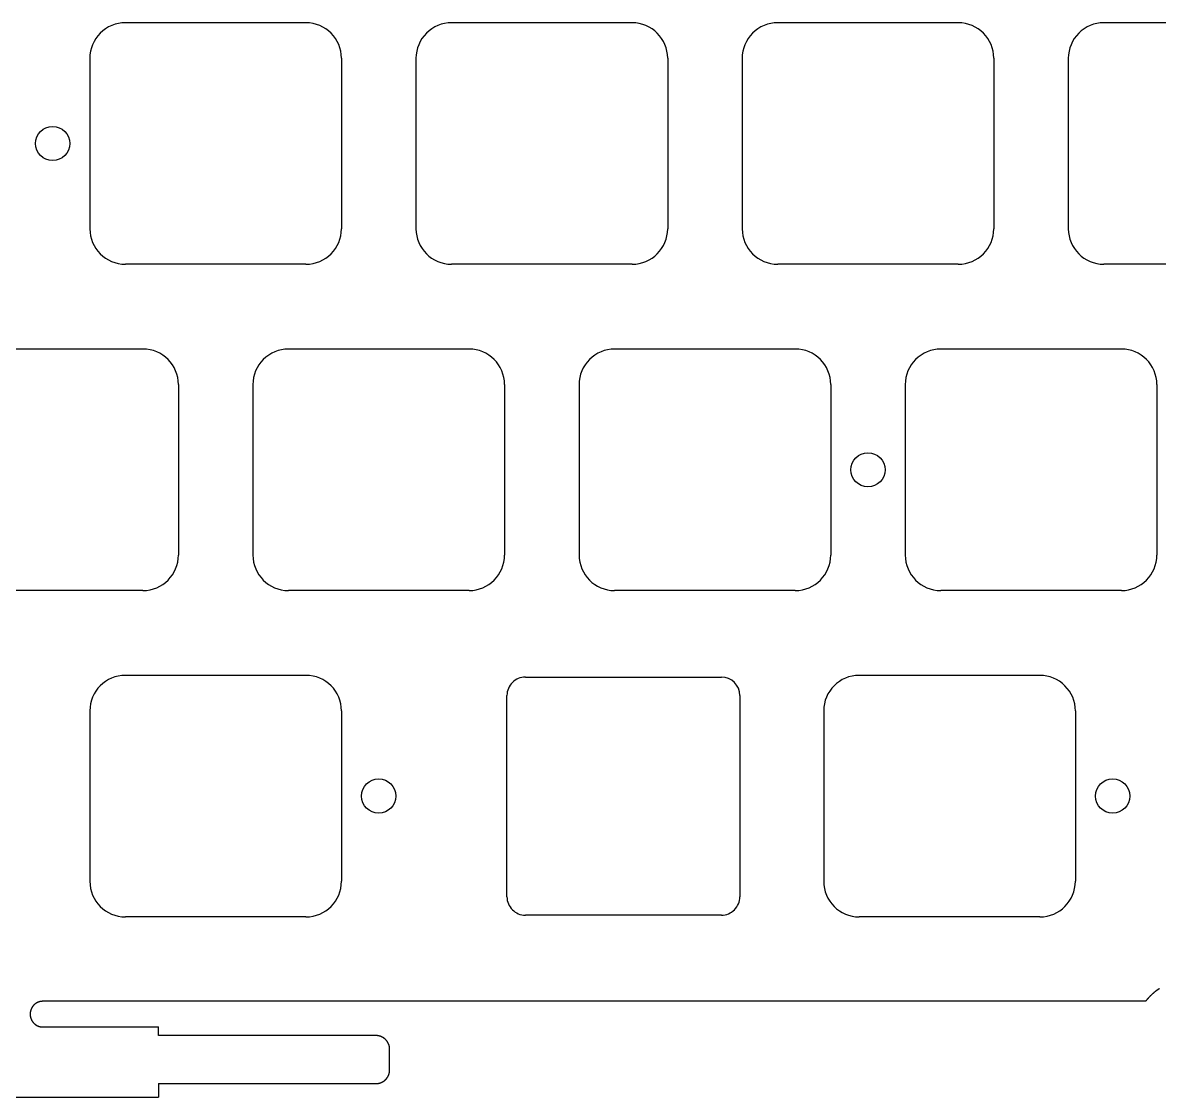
# Model space of a CAD drawing. Header units: millimetres. Extents: x -11 to 340, y -118 to 18.
# Drawn here: x 41.1 to 107.5, y -117.6 to -54.9 of the extents above; entities that cross this region are included whole.
import ezdxf

# ---------------------------------------------------------------- set-up
doc = ezdxf.new("R2010")
doc.units = ezdxf.units.MM
doc.header["$MEASUREMENT"] = 0
doc.layers.add('BLACK', color=7, linetype='CONTINUOUS')

msp = doc.modelspace()

# ---------------------------------------------------------------- linework, layer by layer
at = {"layer": 'BLACK', "linetype": 'Continuous'}
for p, q in [((47.112501, -54.862502), (47.112501, -54.8625)), ((57.6625, -54.8625), (47.112501, -54.8625)), ((66.162501, -54.862502), (66.162501, -54.8625)), ((76.7125, -54.8625), (66.162501, -54.8625)), ((85.212501, -54.862502), (85.212501, -54.8625)), ((95.7625, -54.8625), (85.212501, -54.8625)), ((104.262501, -54.862502), (104.262501, -54.8625)), ((114.8125, -54.8625), (104.262501, -54.8625)), ((45.037501, -56.9375), (45.037501, -66.8875)), ((59.737501, -56.9375), (59.737501, -66.8875)), ((64.087501, -56.9375), (64.087501, -66.8875)), ((78.787501, -56.9375), (78.787501, -66.8875)), ((83.137501, -56.9375), (83.137501, -66.8875)), ((97.837501, -56.9375), (97.837501, -66.8875)), ((102.187501, -56.9375), (102.187501, -66.8875)), ((57.662501, -68.9625), (47.1125, -68.9625)), ((57.662501, -68.962501), (57.662501, -68.9625)), ((76.712501, -68.9625), (66.1625, -68.9625)), ((76.712501, -68.962501), (76.712501, -68.9625)), ((95.762501, -68.9625), (85.2125, -68.9625)), ((95.762501, -68.962501), (95.762501, -68.9625)), ((114.812501, -68.9625), (104.2625, -68.9625)), ((48.1375, -73.9125), (37.587501, -73.9125)), ((56.637501, -73.912502), (56.637501, -73.9125)), ((67.1875, -73.9125), (56.637501, -73.9125)), ((75.687501, -73.912502), (75.687501, -73.9125)), ((86.2375, -73.9125), (75.687501, -73.9125)), ((94.737501, -73.912502), (94.737501, -73.9125)), ((105.2875, -73.9125), (94.737501, -73.9125)), ((50.212501, -75.9875), (50.212501, -85.9375)), ((54.562501, -75.9875), (54.562501, -85.9375)), ((69.262501, -75.9875), (69.262501, -85.9375)), ((73.612501, -75.9875), (73.612501, -85.9375)), ((88.312501, -75.9875), (88.312501, -85.9375)), ((92.662501, -75.9875), (92.662501, -85.9375)), ((107.362501, -75.9875), (107.362501, -85.9375)), ((48.137501, -88.0125), (37.5875, -88.0125)), ((48.137501, -88.012501), (48.137501, -88.0125)), ((67.187501, -88.0125), (56.6375, -88.0125)), ((67.187501, -88.012501), (67.187501, -88.0125)), ((86.237501, -88.0125), (75.6875, -88.0125)), ((86.237501, -88.012501), (86.237501, -88.0125)), ((105.287501, -88.0125), (94.7375, -88.0125)), ((105.287501, -88.012501), (105.287501, -88.0125)), ((57.6625, -92.9625), (47.112499, -92.9625)), ((70.475, -93.0625), (81.925, -93.0625)), ((100.525, -92.9625), (89.974999, -92.9625)), ((69.4, -105.8875), (69.4, -94.1375)), ((83, -94.1375), (83, -105.8875)), ((45.0375, -95.0375), (45.0375, -104.987501)), ((59.7375, -95.0375), (59.7375, -104.9875)), ((87.9, -95.0375), (87.9, -104.987501)), ((102.6, -95.0375), (102.6, -104.9875)), ((57.6625, -107.0625), (47.1125, -107.0625)), ((81.925, -106.9625), (70.475, -106.9625)), ((100.525, -107.0625), (89.975, -107.0625)), ((107.153944, -111.518026), (107.141706, -111.528524)), ((107.166234, -111.507589), (107.153944, -111.518026)), ((107.178575, -111.497213), (107.166234, -111.507589)), ((107.190968, -111.486898), (107.178575, -111.497213)), ((107.203411, -111.476645), (107.190968, -111.486898)), ((107.215905, -111.466454), (107.203411, -111.476645)), ((107.22845, -111.456325), (107.215905, -111.466454)), ((107.241045, -111.446258), (107.22845, -111.456325)), ((107.253689, -111.436254), (107.241045, -111.446258)), ((107.266383, -111.426313), (107.253689, -111.436254)), ((107.274425, -111.420067), (107.266383, -111.426313)), ((107.280875, -111.415086), (107.274425, -111.420067)), ((107.287334, -111.410123), (107.280875, -111.415086)), ((107.293805, -111.405176), (107.287334, -111.410123)), ((107.300285, -111.400248), (107.293805, -111.405176)), ((107.306777, -111.395335), (107.300285, -111.400248)), ((107.313277, -111.390442), (107.306777, -111.395335)), ((107.31979, -111.385564), (107.313277, -111.390442)), ((107.326311, -111.380705), (107.31979, -111.385564)), ((107.332844, -111.375861), (107.326311, -111.380705)), ((107.339385, -111.371037), (107.332844, -111.375861)), ((107.345939, -111.366228), (107.339385, -111.371037)), ((107.352501, -111.361438), (107.345939, -111.366228)), ((107.359075, -111.356664), (107.352501, -111.361438)), ((107.365658, -111.351908), (107.359075, -111.356664)), ((107.372252, -111.347169), (107.365658, -111.351908)), ((107.378855, -111.342448), (107.372252, -111.347169)), ((107.38547, -111.337743), (107.378855, -111.342448)), ((107.392093, -111.333058), (107.38547, -111.337743)), ((107.398728, -111.328388), (107.392093, -111.333058)), ((107.405371, -111.323736), (107.398728, -111.328388)), ((107.412026, -111.319101), (107.405371, -111.323736)), ((107.418689, -111.314485), (107.412026, -111.319101)), ((107.425364, -111.309885), (107.418689, -111.314485)), ((107.432047, -111.305303), (107.425364, -111.309885)), ((107.438742, -111.300738), (107.432047, -111.305303)), ((107.445445, -111.296191), (107.438742, -111.300738)), ((107.45216, -111.291661), (107.445445, -111.296191)), ((107.458882, -111.287149), (107.45216, -111.291661)), ((107.465617, -111.282654), (107.458882, -111.287149)), ((107.472359, -111.278177), (107.465617, -111.282654)), ((107.479113, -111.273717), (107.472359, -111.278177)), ((107.485874, -111.269275), (107.479113, -111.273717)), ((107.492648, -111.26485), (107.485874, -111.269275)), ((107.499429, -111.260444), (107.492648, -111.26485)), ((107.506222, -111.256054), (107.499429, -111.260444)), ((41.804124, -112.17981), (41.798325, -112.184978)), ((41.809976, -112.174702), (41.804124, -112.17981)), ((41.815879, -112.169656), (41.809976, -112.174702)), ((41.821833, -112.164671), (41.815879, -112.169656)), ((41.827837, -112.159749), (41.821833, -112.164671)), ((41.833891, -112.154889), (41.827837, -112.159749)), ((41.839994, -112.150093), (41.833891, -112.154889)), ((41.846145, -112.145361), (41.839994, -112.150093)), ((41.852343, -112.140693), (41.846145, -112.145361)), ((41.858588, -112.13609), (41.852343, -112.140693)), ((41.864878, -112.131553), (41.858588, -112.13609)), ((41.871214, -112.127081), (41.864878, -112.131553)), ((41.877594, -112.122676), (41.871214, -112.127081)), ((41.884018, -112.118338), (41.877594, -112.122676)), ((41.890484, -112.114068), (41.884018, -112.118338)), ((41.896993, -112.109866), (41.890484, -112.114068)), ((41.903544, -112.105732), (41.896993, -112.109866)), ((41.910135, -112.101666), (41.903544, -112.105732)), ((41.916766, -112.09767), (41.910135, -112.101666)), ((41.923437, -112.093744), (41.916766, -112.09767)), ((41.930146, -112.089887), (41.923437, -112.093744)), ((41.936892, -112.086102), (41.930146, -112.089887)), ((41.943676, -112.082386), (41.936892, -112.086102)), ((41.950497, -112.078743), (41.943676, -112.082386)), ((41.957353, -112.07517), (41.950497, -112.078743)), ((41.964243, -112.07167), (41.957353, -112.07517)), ((41.971169, -112.068242), (41.964243, -112.07167)), ((41.978127, -112.064886), (41.971169, -112.068242)), ((41.985119, -112.061604), (41.978127, -112.064886)), ((41.992142, -112.058394), (41.985119, -112.061604)), ((41.999197, -112.055258), (41.992142, -112.058394)), ((42.006283, -112.052196), (41.999197, -112.055258)), ((42.013398, -112.049208), (42.006283, -112.052196)), ((42.020543, -112.046294), (42.013398, -112.049208)), ((42.027717, -112.043455), (42.020543, -112.046294)), ((42.034919, -112.040691), (42.027717, -112.043455)), ((42.042148, -112.038002), (42.034919, -112.040691)), ((42.049404, -112.035388), (42.042148, -112.038002)), ((42.056686, -112.032849), (42.049404, -112.035388)), ((42.063993, -112.030387), (42.056686, -112.032849)), ((42.071325, -112.028), (42.063993, -112.030387)), ((42.078681, -112.02569), (42.071325, -112.028)), ((42.086061, -112.023455), (42.078681, -112.02569)), ((42.093464, -112.021298), (42.086061, -112.023455)), ((42.100889, -112.019217), (42.093464, -112.021298)), ((42.108336, -112.017213), (42.100889, -112.019217)), ((42.115804, -112.015286), (42.108336, -112.017213)), ((42.123292, -112.013436), (42.115804, -112.015286)), ((42.130801, -112.011664), (42.123292, -112.013436)), ((42.138329, -112.009969), (42.130801, -112.011664)), ((42.145876, -112.008352), (42.138329, -112.009969)), ((42.153441, -112.006813), (42.145876, -112.008352)), ((42.161024, -112.005351), (42.153441, -112.006813)), ((42.168624, -112.003968), (42.161024, -112.005351)), ((42.176242, -112.002663), (42.168624, -112.003968)), ((42.183875, -112.001436), (42.176242, -112.002663)), ((42.191524, -112.000287), (42.183875, -112.001436)), ((42.199188, -111.999217), (42.191524, -112.000287)), ((42.206867, -111.998226), (42.199188, -111.999217)), ((42.214561, -111.997313), (42.206867, -111.998226)), ((42.222268, -111.996479), (42.214561, -111.997313)), ((42.229988, -111.995725), (42.222268, -111.996479)), ((42.237721, -111.995049), (42.229988, -111.995725)), ((42.245467, -111.994452), (42.237721, -111.995049)), ((42.253225, -111.993935), (42.245467, -111.994452)), ((42.260994, -111.993497), (42.253225, -111.993935)), ((42.268775, -111.993138), (42.260994, -111.993497)), ((42.276566, -111.992859), (42.268775, -111.993138)), ((42.284368, -111.99266), (42.276566, -111.992859)), ((42.292179, -111.99254), (42.284368, -111.99266)), ((42.3, -111.9925), (42.292179, -111.99254)), ((106.700195, -111.9925), (42.3, -111.9925)), ((106.707989, -111.982536), (106.700195, -111.9925)), ((106.712978, -111.976201), (106.707989, -111.982536)), ((106.717981, -111.969879), (106.712978, -111.976201)), ((106.723001, -111.963569), (106.717981, -111.969879)), ((106.728036, -111.957272), (106.723001, -111.963569)), ((106.733087, -111.950987), (106.728036, -111.957272)), ((106.738153, -111.944715), (106.733087, -111.950987)), ((106.743235, -111.938455), (106.738153, -111.944715)), ((106.748332, -111.932208), (106.743235, -111.938455)), ((106.753445, -111.925974), (106.748332, -111.932208)), ((106.758573, -111.919752), (106.753445, -111.925974)), ((106.763717, -111.913543), (106.758573, -111.919752)), ((106.768876, -111.907347), (106.763717, -111.913543)), ((106.774051, -111.901164), (106.768876, -111.907347)), ((106.77924, -111.894994), (106.774051, -111.901164)), ((106.784445, -111.888836), (106.77924, -111.894994)), ((106.789665, -111.882692), (106.784445, -111.888836)), ((106.794901, -111.87656), (106.789665, -111.882692)), ((106.800151, -111.870442), (106.794901, -111.87656)), ((106.805417, -111.864336), (106.800151, -111.870442)), ((106.810698, -111.858244), (106.805417, -111.864336)), ((106.815994, -111.852164), (106.810698, -111.858244)), ((106.821305, -111.846098), (106.815994, -111.852164)), ((106.826631, -111.840045), (106.821305, -111.846098)), ((106.831972, -111.834006), (106.826631, -111.840045)), ((106.837328, -111.827979), (106.831972, -111.834006)), ((106.842699, -111.821966), (106.837328, -111.827979)), ((106.848085, -111.815966), (106.842699, -111.821966)), ((106.853486, -111.80998), (106.848085, -111.815966)), ((106.858901, -111.804007), (106.853486, -111.80998)), ((106.864332, -111.798048), (106.858901, -111.804007)), ((106.869777, -111.792102), (106.864332, -111.798048)), ((106.875237, -111.786169), (106.869777, -111.792102)), ((106.880711, -111.780251), (106.875237, -111.786169)), ((106.8862, -111.774345), (106.880711, -111.780251)), ((106.891704, -111.768454), (106.8862, -111.774345)), ((106.897222, -111.762576), (106.891704, -111.768454)), ((106.902755, -111.756712), (106.897222, -111.762576)), ((106.908303, -111.750861), (106.902755, -111.756712)), ((106.913865, -111.745024), (106.908303, -111.750861)), ((106.919441, -111.739202), (106.913865, -111.745024)), ((106.925032, -111.733393), (106.919441, -111.739202)), ((106.930637, -111.727598), (106.925032, -111.733393)), ((106.936257, -111.721816), (106.930637, -111.727598)), ((106.941891, -111.716049), (106.936257, -111.721816)), ((106.947539, -111.710296), (106.941891, -111.716049)), ((106.953201, -111.704557), (106.947539, -111.710296)), ((106.958878, -111.698832), (106.953201, -111.704557)), ((106.964569, -111.693121), (106.958878, -111.698832)), ((106.975993, -111.681741), (106.964569, -111.693121)), ((106.987473, -111.670419), (106.975993, -111.681741)), ((106.999009, -111.659153), (106.987473, -111.670419)), ((107.010601, -111.647945), (106.999009, -111.659153)), ((107.022248, -111.636795), (107.010601, -111.647945)), ((107.033951, -111.625703), (107.022248, -111.636795)), ((107.045708, -111.614668), (107.033951, -111.625703)), ((107.05752, -111.603693), (107.045708, -111.614668)), ((107.069386, -111.592776), (107.05752, -111.603693)), ((107.081306, -111.581918), (107.069386, -111.592776)), ((107.09328, -111.57112), (107.081306, -111.581918)), ((107.105307, -111.560381), (107.09328, -111.57112)), ((107.117388, -111.549701), (107.105307, -111.560381)), ((107.129521, -111.539082), (107.117388, -111.549701)), ((107.141706, -111.528524), (107.129521, -111.539082)), ((41.550015, -112.737786), (41.55, -112.741703)), ((41.55, -112.741703), (41.55, -112.7425)), ((41.55, -112.7425), (41.55004, -112.750321)), ((41.550049, -112.733874), (41.550015, -112.737786)), ((41.55004, -112.750321), (41.55016, -112.758132)), ((41.550103, -112.729961), (41.550049, -112.733874)), ((41.550177, -112.726054), (41.550103, -112.729961)), ((41.55016, -112.758132), (41.550359, -112.765934)), ((41.550271, -112.722146), (41.550177, -112.726054)), ((41.550385, -112.718243), (41.550271, -112.722146)), ((41.550359, -112.765934), (41.550638, -112.773725)), ((41.550519, -112.714341), (41.550385, -112.718243)), ((41.550673, -112.710444), (41.550519, -112.714341)), ((41.550638, -112.773725), (41.550997, -112.781506)), ((41.550847, -112.706547), (41.550673, -112.710444)), ((41.55104, -112.702655), (41.550847, -112.706547)), ((41.550997, -112.781506), (41.551435, -112.789275)), ((41.551254, -112.698763), (41.55104, -112.702655)), ((41.551488, -112.694877), (41.551254, -112.698763)), ((41.551435, -112.789275), (41.551952, -112.797033)), ((41.551741, -112.690991), (41.551488, -112.694877)), ((41.552014, -112.687111), (41.551741, -112.690991)), ((41.551952, -112.797033), (41.552549, -112.804779)), ((41.552308, -112.683231), (41.552014, -112.687111)), ((41.552621, -112.679356), (41.552308, -112.683231)), ((41.552549, -112.804779), (41.553225, -112.812512)), ((41.552953, -112.675483), (41.552621, -112.679356)), ((41.553306, -112.671615), (41.552953, -112.675483)), ((41.553225, -112.812512), (41.553979, -112.820232)), ((41.553679, -112.667747), (41.553306, -112.671615)), ((41.554071, -112.663886), (41.553679, -112.667747)), ((41.553979, -112.820232), (41.554813, -112.82794)), ((41.554483, -112.660025), (41.554071, -112.663886)), ((41.554915, -112.656171), (41.554483, -112.660025)), ((41.554813, -112.82794), (41.555726, -112.835633)), ((41.555366, -112.652317), (41.554915, -112.656171)), ((41.555838, -112.648469), (41.555366, -112.652317)), ((41.555726, -112.835633), (41.556717, -112.843312)), ((41.556329, -112.644622), (41.555838, -112.648469)), ((41.55684, -112.640782), (41.556329, -112.644622)), ((41.556717, -112.843312), (41.557787, -112.850976)), ((41.55737, -112.636943), (41.55684, -112.640782)), ((41.55792, -112.63311), (41.55737, -112.636943)), ((41.55849, -112.629278), (41.55792, -112.63311)), ((41.55908, -112.625453), (41.55849, -112.629278)), ((41.559689, -112.621629), (41.55908, -112.625453)), ((41.560318, -112.617812), (41.559689, -112.621629)), ((41.560966, -112.613996), (41.560318, -112.617812)), ((41.561634, -112.610187), (41.560966, -112.613996)), ((41.562322, -112.60638), (41.561634, -112.610187)), ((41.563029, -112.602579), (41.562322, -112.60638)), ((41.563756, -112.598781), (41.563029, -112.602579)), ((41.564502, -112.594989), (41.563756, -112.598781)), ((41.565268, -112.591199), (41.564502, -112.594989)), ((41.566053, -112.587416), (41.565268, -112.591199)), ((41.566858, -112.583636), (41.566053, -112.587416)), ((41.567682, -112.579862), (41.566858, -112.583636)), ((41.568526, -112.576091), (41.567682, -112.579862)), ((41.569389, -112.572327), (41.568526, -112.576091)), ((41.570272, -112.568566), (41.569389, -112.572327)), ((41.571174, -112.564812), (41.570272, -112.568566)), ((41.572096, -112.561061), (41.571174, -112.564812)), ((41.573036, -112.557317), (41.572096, -112.561061)), ((41.573996, -112.553576), (41.573036, -112.557317)), ((41.574976, -112.549843), (41.573996, -112.553576)), ((41.575975, -112.546112), (41.574976, -112.549843)), ((41.576992, -112.54239), (41.575975, -112.546112)), ((41.57803, -112.53867), (41.576992, -112.54239)), ((41.579086, -112.534958), (41.57803, -112.53867)), ((41.580162, -112.53125), (41.579086, -112.534958)), ((41.581257, -112.52755), (41.580162, -112.53125)), ((41.582371, -112.523853), (41.581257, -112.52755)), ((41.583504, -112.520165), (41.582371, -112.523853)), ((41.584657, -112.51648), (41.583504, -112.520165)), ((41.585828, -112.512803), (41.584657, -112.51648)), ((41.587019, -112.50913), (41.585828, -112.512803)), ((41.588228, -112.505466), (41.587019, -112.50913)), ((41.589457, -112.501805), (41.588228, -112.505466)), ((41.590704, -112.498154), (41.589457, -112.501805)), ((41.591971, -112.494506), (41.590704, -112.498154)), ((41.593256, -112.490867), (41.591971, -112.494506)), ((41.594561, -112.487233), (41.593256, -112.490867)), ((41.595884, -112.483607), (41.594561, -112.487233)), ((41.597226, -112.479986), (41.595884, -112.483607)), ((41.598587, -112.476374), (41.597226, -112.479986)), ((41.599967, -112.472766), (41.598587, -112.476374)), ((41.601365, -112.469168), (41.599967, -112.472766)), ((41.602782, -112.465575), (41.601365, -112.469168)), ((41.604218, -112.461991), (41.602782, -112.465575)), ((41.605673, -112.458412), (41.604218, -112.461991)), ((41.607146, -112.454842), (41.605673, -112.458412)), ((41.608638, -112.451278), (41.607146, -112.454842)), ((41.610148, -112.447724), (41.608638, -112.451278)), ((41.611677, -112.444175), (41.610148, -112.447724)), ((41.613224, -112.440635), (41.611677, -112.444175)), ((41.614791, -112.437102), (41.613224, -112.440635)), ((41.616375, -112.433578), (41.614791, -112.437102)), ((41.617978, -112.43006), (41.616375, -112.433578)), ((41.619598, -112.426552), (41.617978, -112.43006)), ((41.621238, -112.423051), (41.619598, -112.426552)), ((41.622895, -112.419559), (41.621238, -112.423051)), ((41.624572, -112.416074), (41.622895, -112.419559)), ((41.626265, -112.412599), (41.624572, -112.416074)), ((41.627978, -112.409131), (41.626265, -112.412599)), ((41.629708, -112.405673), (41.627978, -112.409131)), ((41.631457, -112.402222), (41.629708, -112.405673)), ((41.633223, -112.398781), (41.631457, -112.402222)), ((41.635007, -112.395348), (41.633223, -112.398781)), ((41.636809, -112.391925), (41.635007, -112.395348)), ((41.63863, -112.388509), (41.636809, -112.391925)), ((41.640467, -112.385104), (41.63863, -112.388509)), ((41.642324, -112.381707), (41.640467, -112.385104)), ((41.644197, -112.378321), (41.642324, -112.381707)), ((41.646089, -112.374942), (41.644197, -112.378321)), ((41.647997, -112.371574), (41.646089, -112.374942)), ((41.649924, -112.368215), (41.647997, -112.371574)), ((41.651868, -112.364866), (41.649924, -112.368215)), ((41.65383, -112.361526), (41.651868, -112.364866)), ((41.655808, -112.358197), (41.65383, -112.361526)), ((41.657805, -112.354877), (41.655808, -112.358197)), ((41.659818, -112.351567), (41.657805, -112.354877)), ((41.66185, -112.348267), (41.659818, -112.351567)), ((41.663898, -112.344978), (41.66185, -112.348267)), ((41.665963, -112.341698), (41.663898, -112.344978)), ((41.668046, -112.33843), (41.665963, -112.341698)), ((41.670146, -112.335171), (41.668046, -112.33843)), ((41.672262, -112.331924), (41.670146, -112.335171)), ((41.674396, -112.328686), (41.672262, -112.331924)), ((41.676546, -112.32546), (41.674396, -112.328686)), ((41.678714, -112.322244), (41.676546, -112.32546)), ((41.680898, -112.31904), (41.678714, -112.322244)), ((41.683099, -112.315845), (41.680898, -112.31904)), ((41.685316, -112.312663), (41.683099, -112.315845)), ((41.68755, -112.309491), (41.685316, -112.312663)), ((41.689801, -112.306332), (41.68755, -112.309491)), ((41.692068, -112.303182), (41.689801, -112.306332)), ((41.694351, -112.300045), (41.692068, -112.303182)), ((41.696651, -112.296919), (41.694351, -112.300045)), ((41.698967, -112.293806), (41.696651, -112.296919)), ((41.7013, -112.290703), (41.698967, -112.293806)), ((41.703648, -112.287613), (41.7013, -112.290703)), ((41.706012, -112.284534), (41.703648, -112.287613)), ((41.708393, -112.281467), (41.706012, -112.284534)), ((41.710789, -112.278413), (41.708393, -112.281467)), ((41.713201, -112.275371), (41.710789, -112.278413)), ((41.71563, -112.27234), (41.713201, -112.275371)), ((41.718073, -112.269323), (41.71563, -112.27234)), ((41.720533, -112.266317), (41.718073, -112.269323)), ((41.723008, -112.263325), (41.720533, -112.266317)), ((41.725499, -112.260345), (41.723008, -112.263325)), ((41.728004, -112.257378), (41.725499, -112.260345)), ((41.730526, -112.254423), (41.728004, -112.257378)), ((41.733062, -112.251482), (41.730526, -112.254423)), ((41.735614, -112.248553), (41.733062, -112.251482)), ((41.738181, -112.245638), (41.735614, -112.248553)), ((41.740763, -112.242735), (41.738181, -112.245638)), ((41.74336, -112.239846), (41.740763, -112.242735)), ((41.745972, -112.23697), (41.74336, -112.239846)), ((41.748599, -112.234108), (41.745972, -112.23697)), ((41.751241, -112.231259), (41.748599, -112.234108)), ((41.753897, -112.228424), (41.751241, -112.231259)), ((41.756568, -112.225603), (41.753897, -112.228424)), ((41.759253, -112.222795), (41.756568, -112.225603)), ((41.761952, -112.220001), (41.759253, -112.222795)), ((41.764667, -112.217221), (41.761952, -112.220001)), ((41.767395, -112.214455), (41.764667, -112.217221)), ((41.770137, -112.211703), (41.767395, -112.214455)), ((41.775665, -112.206242), (41.770137, -112.211703)), ((41.781248, -112.200838), (41.775665, -112.206242)), ((41.786886, -112.195493), (41.781248, -112.200838)), ((41.792578, -112.190206), (41.786886, -112.195493)), ((41.798325, -112.184978), (41.792578, -112.190206)), ((41.557787, -112.850976), (41.558936, -112.858625)), ((41.558936, -112.858625), (41.560163, -112.866259)), ((41.560163, -112.866259), (41.561468, -112.873876)), ((41.561468, -112.873876), (41.562851, -112.881476)), ((41.562851, -112.881476), (41.564313, -112.889059)), ((41.564313, -112.889059), (41.565852, -112.896624)), ((41.565852, -112.896624), (41.567469, -112.904171)), ((41.567469, -112.904171), (41.569164, -112.911699)), ((41.569164, -112.911699), (41.570936, -112.919208)), ((41.570936, -112.919208), (41.572786, -112.926696)), ((41.572786, -112.926696), (41.574713, -112.934164)), ((41.574713, -112.934164), (41.576717, -112.941611)), ((41.576717, -112.941611), (41.578798, -112.949036)), ((41.578798, -112.949036), (41.580955, -112.956439)), ((41.580955, -112.956439), (41.58319, -112.963819)), ((41.58319, -112.963819), (41.5855, -112.971175)), ((41.5855, -112.971175), (41.587887, -112.978507)), ((41.587887, -112.978507), (41.590349, -112.985815)), ((41.590349, -112.985815), (41.592888, -112.993097)), ((41.592888, -112.993097), (41.595501, -113.000352)), ((41.595501, -113.000352), (41.598191, -113.007582)), ((41.598191, -113.007582), (41.600955, -113.014783)), ((41.600955, -113.014783), (41.603794, -113.021957)), ((41.603794, -113.021957), (41.606708, -113.029102)), ((41.606708, -113.029102), (41.609696, -113.036218)), ((41.609696, -113.036218), (41.612758, -113.043303)), ((41.612758, -113.043303), (41.615894, -113.050358)), ((41.615894, -113.050358), (41.619104, -113.057382)), ((41.619104, -113.057382), (41.622386, -113.064373)), ((41.622386, -113.064373), (41.625742, -113.071332)), ((41.625742, -113.071332), (41.62917, -113.078257)), ((41.62917, -113.078257), (41.63267, -113.085148)), ((41.63267, -113.085148), (41.636243, -113.092004)), ((41.636243, -113.092004), (41.639886, -113.098824)), ((41.639886, -113.098824), (41.643601, -113.105608)), ((41.643601, -113.105608), (41.647387, -113.112355)), ((41.647387, -113.112355), (41.651244, -113.119064)), ((41.651244, -113.119064), (41.65517, -113.125734)), ((41.65517, -113.125734), (41.659166, -113.132365)), ((41.659166, -113.132365), (41.663231, -113.138956)), ((41.663231, -113.138956), (41.667366, -113.145507)), ((41.667366, -113.145507), (41.671568, -113.152016)), ((41.671568, -113.152016), (41.675838, -113.158483)), ((41.675838, -113.158483), (41.680176, -113.164906)), ((41.680176, -113.164906), (41.684581, -113.171286)), ((41.684581, -113.171286), (41.689052, -113.177622)), ((41.689052, -113.177622), (41.69359, -113.183913)), ((41.69359, -113.183913), (41.698193, -113.190157)), ((41.698193, -113.190157), (41.70286, -113.196355)), ((41.70286, -113.196355), (41.707593, -113.202506)), ((41.707593, -113.202506), (41.712389, -113.208609)), ((41.712389, -113.208609), (41.717249, -113.214663)), ((41.717249, -113.214663), (41.722171, -113.220667)), ((41.722171, -113.220667), (41.727156, -113.226621)), ((41.727156, -113.226621), (41.732202, -113.232525)), ((41.732202, -113.232525), (41.73731, -113.238376)), ((41.73731, -113.238376), (41.742478, -113.244175)), ((41.742478, -113.244175), (41.747705, -113.249922)), ((41.747705, -113.249922), (41.752992, -113.255614)), ((41.752992, -113.255614), (41.758338, -113.261252)), ((41.758338, -113.261252), (41.763742, -113.266835)), ((41.763742, -113.266835), (41.769203, -113.272363)), ((41.769203, -113.272363), (41.771955, -113.275105)), ((41.771955, -113.275105), (41.774721, -113.277834)), ((41.774721, -113.277834), (41.777501, -113.280548)), ((41.777501, -113.280548), (41.780295, -113.283247)), ((41.780295, -113.283247), (41.783102, -113.285933)), ((41.783102, -113.285933), (41.785924, -113.288603)), ((41.785924, -113.288603), (41.788759, -113.29126)), ((41.788759, -113.29126), (41.791608, -113.293901)), ((41.791608, -113.293901), (41.79447, -113.296528)), ((41.79447, -113.296528), (41.797346, -113.29914)), ((41.797346, -113.29914), (41.800235, -113.301737)), ((41.800235, -113.301737), (41.803137, -113.304319)), ((41.803137, -113.304319), (41.806053, -113.306886)), ((41.806053, -113.306886), (41.808981, -113.309438)), ((41.808981, -113.309438), (41.811923, -113.311974)), ((41.811923, -113.311974), (41.814877, -113.314496)), ((41.814877, -113.314496), (41.817844, -113.317002)), ((41.817844, -113.317002), (41.820825, -113.319492)), ((41.820825, -113.319492), (41.823817, -113.321967)), ((41.823817, -113.321967), (41.826823, -113.324427)), ((41.826823, -113.324427), (41.82984, -113.32687)), ((41.82984, -113.32687), (41.83287, -113.329299)), ((41.83287, -113.329299), (41.835912, -113.331711)), ((41.835912, -113.331711), (41.838967, -113.334107)), ((41.838967, -113.334107), (41.842033, -113.336488)), ((41.842033, -113.336488), (41.845112, -113.338852)), ((41.845112, -113.338852), (41.848202, -113.3412)), ((41.848202, -113.3412), (41.851305, -113.343533)), ((41.851305, -113.343533), (41.854419, -113.345849)), ((41.854419, -113.345849), (41.857545, -113.348149)), ((41.857545, -113.348149), (41.860682, -113.350432)), ((41.860682, -113.350432), (41.863831, -113.352699)), ((41.863831, -113.352699), (41.866991, -113.35495)), ((41.866991, -113.35495), (41.870163, -113.357184)), ((41.870163, -113.357184), (41.873345, -113.359401)), ((41.873345, -113.359401), (41.876539, -113.361602)), ((41.876539, -113.361602), (41.879744, -113.363786)), ((41.879744, -113.363786), (41.88296, -113.365954)), ((41.88296, -113.365954), (41.886186, -113.368104)), ((41.886186, -113.368104), (41.889423, -113.370238)), ((41.889423, -113.370238), (41.892671, -113.372354)), ((41.892671, -113.372354), (41.89593, -113.374454)), ((41.89593, -113.374454), (41.899198, -113.376537)), ((41.899198, -113.376537), (41.902478, -113.378602)), ((41.902478, -113.378602), (41.905767, -113.38065)), ((41.905767, -113.38065), (41.909067, -113.382682)), ((41.909067, -113.382682), (41.912376, -113.384695)), ((41.912376, -113.384695), (41.915697, -113.386692)), ((41.915697, -113.386692), (41.919026, -113.38867)), ((41.919026, -113.38867), (41.922366, -113.390632)), ((41.922366, -113.390632), (41.925714, -113.392576)), ((41.925714, -113.392576), (41.929074, -113.394503)), ((41.929074, -113.394503), (41.932442, -113.396412)), ((41.932442, -113.396412), (41.93582, -113.398303)), ((41.93582, -113.398303), (41.939207, -113.400176)), ((41.939207, -113.400176), (41.942604, -113.402033)), ((41.942604, -113.402033), (41.946009, -113.40387)), ((41.946009, -113.40387), (41.949424, -113.405691)), ((41.949424, -113.405691), (41.952847, -113.407493)), ((41.952847, -113.407493), (41.956281, -113.409277)), ((41.956281, -113.409277), (41.959722, -113.411043)), ((41.959722, -113.411043), (41.963173, -113.412792)), ((41.963173, -113.412792), (41.966631, -113.414522)), ((41.966631, -113.414522), (41.970099, -113.416235)), ((41.970099, -113.416235), (41.973574, -113.417928)), ((41.973574, -113.417928), (41.977059, -113.419605)), ((41.977059, -113.419605), (41.98055, -113.421262)), ((41.98055, -113.421262), (41.984052, -113.422902)), ((41.984052, -113.422902), (41.98756, -113.424522)), ((41.98756, -113.424522), (41.991078, -113.426125)), ((41.991078, -113.426125), (41.994601, -113.427709)), ((41.994601, -113.427709), (41.998135, -113.429275)), ((41.998135, -113.429275), (42.001674, -113.430823)), ((42.001674, -113.430823), (42.005223, -113.432352)), ((42.005223, -113.432352), (42.008778, -113.433862)), ((42.008778, -113.433862), (42.012342, -113.435354)), ((42.012342, -113.435354), (42.015912, -113.436827)), ((42.015912, -113.436827), (42.01949, -113.438282)), ((42.01949, -113.438282), (42.023074, -113.439718)), ((42.023074, -113.439718), (42.026668, -113.441135)), ((42.026668, -113.441135), (42.030266, -113.442533)), ((42.030266, -113.442533), (42.033873, -113.443913)), ((42.033873, -113.443913), (42.037485, -113.445274)), ((42.037485, -113.445274), (42.041106, -113.446616)), ((42.041106, -113.446616), (42.044732, -113.447939)), ((42.044732, -113.447939), (42.048367, -113.449244)), ((42.048367, -113.449244), (42.052006, -113.450529)), ((42.052006, -113.450529), (42.055653, -113.451796)), ((42.055653, -113.451796), (42.059305, -113.453043)), ((42.059305, -113.453043), (42.062965, -113.454272)), ((42.062965, -113.454272), (42.06663, -113.455481)), ((42.06663, -113.455481), (42.070303, -113.456672)), ((42.070303, -113.456672), (42.073979, -113.457843)), ((42.073979, -113.457843), (42.077664, -113.458996)), ((42.077664, -113.458996), (42.081353, -113.460129)), ((42.081353, -113.460129), (42.08505, -113.461243)), ((42.08505, -113.461243), (42.08875, -113.462338)), ((42.08875, -113.462338), (42.092458, -113.463414)), ((42.092458, -113.463414), (42.09617, -113.46447)), ((42.09617, -113.46447), (42.099889, -113.465508)), ((42.099889, -113.465508), (42.103612, -113.466525)), ((42.103612, -113.466525), (42.107342, -113.467524)), ((42.107342, -113.467524), (42.111076, -113.468504)), ((42.111076, -113.468504), (42.114817, -113.469464)), ((42.114817, -113.469464), (42.11856, -113.470404)), ((42.11856, -113.470404), (42.122312, -113.471326)), ((42.122312, -113.471326), (42.126066, -113.472228)), ((42.126066, -113.472228), (42.129827, -113.473111)), ((42.129827, -113.473111), (42.133591, -113.473974)), ((42.133591, -113.473974), (42.137362, -113.474818)), ((42.137362, -113.474818), (42.141135, -113.475642)), ((42.141135, -113.475642), (42.144916, -113.476447)), ((42.144916, -113.476447), (42.148699, -113.477232)), ((42.148699, -113.477232), (42.152488, -113.477998)), ((42.152488, -113.477998), (42.15628, -113.478744)), ((42.15628, -113.478744), (42.160079, -113.479471)), ((42.160079, -113.479471), (42.163879, -113.480178)), ((42.163879, -113.480178), (42.167687, -113.480866)), ((42.167687, -113.480866), (42.171496, -113.481534)), ((42.171496, -113.481534), (42.175311, -113.482182)), ((42.175311, -113.482182), (42.179129, -113.482811)), ((42.179129, -113.482811), (42.182952, -113.48342)), ((42.182952, -113.48342), (42.186778, -113.48401)), ((42.186778, -113.48401), (42.190609, -113.48458)), ((42.190609, -113.48458), (42.194442, -113.48513)), ((42.194442, -113.48513), (42.198282, -113.48566)), ((42.198282, -113.48566), (42.202122, -113.486171)), ((42.202122, -113.486171), (42.205969, -113.486662)), ((42.205969, -113.486662), (42.209817, -113.487134)), ((42.209817, -113.487134), (42.21367, -113.487585)), ((42.21367, -113.487585), (42.217525, -113.488017)), ((42.217525, -113.488017), (42.221386, -113.488429)), ((42.221386, -113.488429), (42.225247, -113.488821)), ((42.225247, -113.488821), (42.229114, -113.489194)), ((42.229114, -113.489194), (42.232982, -113.489547)), ((42.232982, -113.489547), (42.236856, -113.489879)), ((42.236856, -113.489879), (42.24073, -113.490192)), ((42.24073, -113.490192), (42.24461, -113.490486)), ((42.24461, -113.490486), (42.248491, -113.490759)), ((42.248491, -113.490759), (42.252377, -113.491012)), ((42.252377, -113.491012), (42.256263, -113.491246)), ((42.256263, -113.491246), (42.260154, -113.49146)), ((42.260154, -113.49146), (42.264046, -113.491653)), ((42.264046, -113.491653), (42.267944, -113.491827)), ((42.267944, -113.491827), (42.271841, -113.491981)), ((42.271841, -113.491981), (42.275743, -113.492115)), ((42.275743, -113.492115), (42.279646, -113.492229)), ((42.279646, -113.492229), (42.283553, -113.492323)), ((42.283553, -113.492323), (42.287461, -113.492397)), ((42.287461, -113.492397), (42.291374, -113.492451)), ((42.291374, -113.492451), (42.295286, -113.492485)), ((42.295286, -113.492485), (42.299203, -113.4925)), ((42.299203, -113.4925), (42.3, -113.4925)), ((42.3, -113.4925), (49.05, -113.4925)), ((49.05, -113.995029), (49.05, -113.4925)), ((61.75, -113.995029), (49.05, -113.995029)), ((61.750728, -113.995029), (61.75, -113.995029)), ((61.754773, -113.995043), (61.750728, -113.995029)), ((61.758814, -113.995077), (61.754773, -113.995043)), ((61.762855, -113.99513), (61.758814, -113.995077)), ((61.766891, -113.995204), (61.762855, -113.99513)), ((61.770927, -113.995297), (61.766891, -113.995204)), ((61.774958, -113.995411), (61.770927, -113.995297)), ((61.778989, -113.995544), (61.774958, -113.995411)), ((61.783015, -113.995698), (61.778989, -113.995544)), ((61.787041, -113.995871), (61.783015, -113.995698)), ((61.791061, -113.996065), (61.787041, -113.995871)), ((61.795082, -113.996278), (61.791061, -113.996065)), ((61.799096, -113.996511), (61.795082, -113.996278)), ((61.803111, -113.996764), (61.799096, -113.996511)), ((61.80712, -113.997037), (61.803111, -113.996764)), ((61.811128, -113.99733), (61.80712, -113.997037)), ((61.815131, -113.997642), (61.811128, -113.99733)), ((61.819134, -113.997975), (61.815131, -113.997642)), ((61.823131, -113.998327), (61.819134, -113.997975)), ((61.827127, -113.998699), (61.823131, -113.998327)), ((61.831117, -113.999091), (61.827127, -113.998699)), ((61.835106, -113.999503), (61.831117, -113.999091)), ((61.83909, -113.999934), (61.835106, -113.999503)), ((61.843073, -114.000385), (61.83909, -113.999934)), ((61.847049, -114.000856), (61.843073, -114.000385)), ((61.851025, -114.001347), (61.847049, -114.000856)), ((61.854995, -114.001857), (61.851025, -114.001347)), ((61.858963, -114.002387), (61.854995, -114.001857)), ((61.862925, -114.002937), (61.858963, -114.002387)), ((61.866886, -114.003507), (61.862925, -114.002937)), ((61.870841, -114.004096), (61.866886, -114.003507)), ((61.874794, -114.004705), (61.870841, -114.004096)), ((61.878741, -114.005333), (61.874794, -114.004705)), ((61.882686, -114.005982), (61.878741, -114.005333)), ((61.886624, -114.006649), (61.882686, -114.005982)), ((61.890561, -114.007337), (61.886624, -114.006649)), ((61.894492, -114.008044), (61.890561, -114.007337)), ((61.89842, -114.008771), (61.894492, -114.008044)), ((61.902342, -114.009516), (61.89842, -114.008771)), ((61.906261, -114.010282), (61.902342, -114.009516)), ((61.910174, -114.011067), (61.906261, -114.010282)), ((61.914085, -114.011872), (61.910174, -114.011067)), ((61.917989, -114.012696), (61.914085, -114.011872)), ((61.92189, -114.01354), (61.917989, -114.012696)), ((61.925784, -114.014403), (61.92189, -114.01354)), ((61.929676, -114.015286), (61.925784, -114.014403)), ((61.933561, -114.016188), (61.929676, -114.015286)), ((61.937443, -114.017109), (61.933561, -114.016188)), ((61.941317, -114.01805), (61.937443, -114.017109)), ((61.945189, -114.01901), (61.941317, -114.01805)), ((61.949054, -114.01999), (61.945189, -114.01901)), ((61.952915, -114.020989), (61.949054, -114.01999)), ((61.956769, -114.022007), (61.952915, -114.020989)), ((61.96062, -114.023044), (61.956769, -114.022007)), ((61.964463, -114.024101), (61.96062, -114.023044)), ((61.968303, -114.025177), (61.964463, -114.024101)), ((61.972135, -114.026272), (61.968303, -114.025177)), ((61.975964, -114.027387), (61.972135, -114.026272)), ((61.979785, -114.02852), (61.975964, -114.027387)), ((61.983602, -114.029673), (61.979785, -114.02852)), ((61.987411, -114.030845), (61.983602, -114.029673)), ((61.991217, -114.032036), (61.987411, -114.030845)), ((61.995014, -114.033246), (61.991217, -114.032036)), ((61.998807, -114.034476), (61.995014, -114.033246)), ((62.002592, -114.035724), (61.998807, -114.034476)), ((62.006373, -114.036991), (62.002592, -114.035724)), ((62.010145, -114.038277), (62.006373, -114.036991)), ((62.013913, -114.039583), (62.010145, -114.038277)), ((62.017672, -114.040907), (62.013913, -114.039583)), ((62.021427, -114.04225), (62.017672, -114.040907)), ((62.025174, -114.043612), (62.021427, -114.04225)), ((62.028915, -114.044993), (62.025174, -114.043612)), ((62.032648, -114.046393), (62.028915, -114.044993)), ((62.036376, -114.047811), (62.032648, -114.046393)), ((62.040095, -114.049248), (62.036376, -114.047811)), ((62.043809, -114.050705), (62.040095, -114.049248)), ((62.047513, -114.052179), (62.043809, -114.050705)), ((62.051213, -114.053673), (62.047513, -114.052179)), ((62.054903, -114.055185), (62.051213, -114.053673)), ((62.058588, -114.056716), (62.054903, -114.055185)), ((62.062264, -114.058265), (62.058588, -114.056716)), ((62.065933, -114.059833), (62.062264, -114.058265)), ((62.069594, -114.061419), (62.065933, -114.059833)), ((62.073248, -114.063024), (62.069594, -114.061419)), ((62.076893, -114.064647), (62.073248, -114.063024)), ((62.080532, -114.066289), (62.076893, -114.064647)), ((62.084161, -114.067949), (62.080532, -114.066289)), ((62.087784, -114.069627), (62.084161, -114.067949)), ((62.091397, -114.071324), (62.087784, -114.069627)), ((62.095003, -114.073039), (62.091397, -114.071324)), ((62.0986, -114.074772), (62.095003, -114.073039)), ((62.10219, -114.076524), (62.0986, -114.074772)), ((62.105769, -114.078293), (62.10219, -114.076524)), ((62.109342, -114.080081), (62.105769, -114.078293)), ((62.112905, -114.081886), (62.109342, -114.080081)), ((62.11646, -114.08371), (62.112905, -114.081886)), ((62.120005, -114.085551), (62.11646, -114.08371)), ((62.123542, -114.087411), (62.120005, -114.085551)), ((62.12707, -114.089288), (62.123542, -114.087411)), ((62.130589, -114.091184), (62.12707, -114.089288)), ((62.134098, -114.093097), (62.130589, -114.091184)), ((62.137599, -114.095028), (62.134098, -114.093097)), ((62.14109, -114.096977), (62.137599, -114.095028)), ((62.144572, -114.098943), (62.14109, -114.096977)), ((62.148043, -114.100927), (62.144572, -114.098943)), ((62.151507, -114.102929), (62.148043, -114.100927)), ((62.154959, -114.104947), (62.151507, -114.102929)), ((62.158402, -114.106984), (62.154959, -114.104947)), ((62.161835, -114.109037), (62.158402, -114.106984)), ((62.165259, -114.111109), (62.161835, -114.109037)), ((62.168671, -114.113197), (62.165259, -114.111109)), ((62.172075, -114.115303), (62.168671, -114.113197)), ((62.175467, -114.117426), (62.172075, -114.115303)), ((62.17885, -114.119567), (62.175467, -114.117426)), ((62.182222, -114.121724), (62.17885, -114.119567)), ((62.185584, -114.123898), (62.182222, -114.121724)), ((62.188935, -114.126089), (62.185584, -114.123898)), ((62.192276, -114.128298), (62.188935, -114.126089)), ((62.195605, -114.130523), (62.192276, -114.128298)), ((62.198924, -114.132765), (62.195605, -114.130523)), ((62.202231, -114.135023), (62.198924, -114.132765)), ((62.205529, -114.137299), (62.202231, -114.135023)), ((62.208814, -114.139591), (62.205529, -114.137299)), ((62.212089, -114.1419), (62.208814, -114.139591)), ((62.215352, -114.144225), (62.212089, -114.1419)), ((62.218604, -114.146567), (62.215352, -114.144225)), ((62.221844, -114.148925), (62.218604, -114.146567)), ((62.225073, -114.151299), (62.221844, -114.148925)), ((62.22829, -114.15369), (62.225073, -114.151299)), ((62.231496, -114.156097), (62.22829, -114.15369)), ((62.234689, -114.15852), (62.231496, -114.156097)), ((62.237871, -114.160959), (62.234689, -114.15852)), ((62.24104, -114.163414), (62.237871, -114.160959)), ((62.244198, -114.165885), (62.24104, -114.163414)), ((62.247344, -114.168372), (62.244198, -114.165885)), ((62.250477, -114.170875), (62.247344, -114.168372)), ((62.253598, -114.173393), (62.250477, -114.170875)), ((62.256706, -114.175928), (62.253598, -114.173393)), ((62.259802, -114.178477), (62.256706, -114.175928)), ((62.262886, -114.181043), (62.259802, -114.178477)), ((62.265956, -114.183623), (62.262886, -114.181043)), ((62.269014, -114.18622), (62.265956, -114.183623)), ((62.272059, -114.188831), (62.269014, -114.18622)), ((62.275091, -114.191458), (62.272059, -114.188831)), ((62.27811, -114.1941), (62.275091, -114.191458)), ((62.281116, -114.196757), (62.27811, -114.1941)), ((62.284109, -114.199429), (62.281116, -114.196757)), ((62.287088, -114.202116), (62.284109, -114.199429)), ((62.290054, -114.204818), (62.287088, -114.202116)), ((62.293007, -114.207535), (62.290054, -114.204818)), ((62.295946, -114.210266), (62.293007, -114.207535)), ((62.298872, -114.213013), (62.295946, -114.210266)), ((62.301783, -114.215773), (62.298872, -114.213013)), ((62.304681, -114.218549), (62.301783, -114.215773)), ((62.307566, -114.221338), (62.304681, -114.218549)), ((62.310436, -114.224142), (62.307566, -114.221338)), ((62.313292, -114.22696), (62.310436, -114.224142)), ((62.318962, -114.232639), (62.313292, -114.22696)), ((62.324575, -114.238375), (62.318962, -114.232639)), ((62.330131, -114.244165), (62.324575, -114.238375)), ((62.335628, -114.250011), (62.330131, -114.244165)), ((62.341066, -114.25591), (62.335628, -114.250011)), ((62.346445, -114.261863), (62.341066, -114.25591)), ((62.351763, -114.267869), (62.346445, -114.261863)), ((62.357022, -114.273927), (62.351763, -114.267869)), ((62.362218, -114.280036), (62.357022, -114.273927)), ((62.367353, -114.286197), (62.362218, -114.280036)), ((62.372426, -114.292407), (62.367353, -114.286197)), ((62.377436, -114.298667), (62.372426, -114.292407)), ((62.382382, -114.304975), (62.377436, -114.298667)), ((62.387264, -114.311331), (62.382382, -114.304975)), ((62.392082, -114.317735), (62.387264, -114.311331)), ((62.396835, -114.324185), (62.392082, -114.317735)), ((62.401522, -114.330682), (62.396835, -114.324185)), ((62.406144, -114.337223), (62.401522, -114.330682)), ((62.410698, -114.343809), (62.406144, -114.337223)), ((62.415186, -114.350438), (62.410698, -114.343809)), ((62.419607, -114.357111), (62.415186, -114.350438)), ((62.42396, -114.363826), (62.419607, -114.357111)), ((62.428244, -114.370582), (62.42396, -114.363826)), ((62.43246, -114.37738), (62.428244, -114.370582)), ((62.436606, -114.384217), (62.43246, -114.37738)), ((62.440683, -114.391094), (62.436606, -114.384217)), ((62.44469, -114.39801), (62.440683, -114.391094)), ((62.448627, -114.404964), (62.44469, -114.39801)), ((62.452493, -114.411956), (62.448627, -114.404964)), ((62.456288, -114.418984), (62.452493, -114.411956)), ((62.460012, -114.426048), (62.456288, -114.418984)), ((62.463663, -114.433147), (62.460012, -114.426048)), ((62.467243, -114.440281), (62.463663, -114.433147)), ((62.470751, -114.447449), (62.467243, -114.440281)), ((62.474185, -114.45465), (62.470751, -114.447449)), ((62.477547, -114.461883), (62.474185, -114.45465)), ((62.480835, -114.469148), (62.477547, -114.461883)), ((62.48405, -114.476445), (62.480835, -114.469148)), ((62.487191, -114.483772), (62.48405, -114.476445)), ((62.490257, -114.491129), (62.487191, -114.483772)), ((62.49325, -114.498515), (62.490257, -114.491129)), ((62.496167, -114.50593), (62.49325, -114.498515)), ((62.49901, -114.513372), (62.496167, -114.50593)), ((62.501778, -114.520842), (62.49901, -114.513372)), ((62.50447, -114.528339), (62.501778, -114.520842)), ((62.507087, -114.535861), (62.50447, -114.528339)), ((62.509628, -114.543409), (62.507087, -114.535861)), ((62.512093, -114.550982), (62.509628, -114.543409)), ((62.514482, -114.558579), (62.512093, -114.550982)), ((62.516794, -114.566199), (62.514482, -114.558579)), ((62.51903, -114.573843), (62.516794, -114.566199)), ((62.521189, -114.581509), (62.51903, -114.573843)), ((62.523272, -114.589196), (62.521189, -114.581509)), ((62.525277, -114.596905), (62.523272, -114.589196)), ((62.527205, -114.604635), (62.525277, -114.596905)), ((62.529056, -114.612385), (62.527205, -114.604635)), ((62.530829, -114.620154), (62.529056, -114.612385)), ((62.532525, -114.627942), (62.530829, -114.620154)), ((62.534143, -114.635749), (62.532525, -114.627942)), ((62.535683, -114.643574), (62.534143, -114.635749)), ((62.537145, -114.651417), (62.535683, -114.643574)), ((62.538529, -114.659276), (62.537145, -114.651417)), ((62.539835, -114.667152), (62.538529, -114.659276)), ((62.541062, -114.675044), (62.539835, -114.667152)), ((62.542211, -114.682951), (62.541062, -114.675044)), ((62.543281, -114.690874), (62.542211, -114.682951)), ((62.544273, -114.698811), (62.543281, -114.690874)), ((62.545186, -114.706762), (62.544273, -114.698811)), ((62.54602, -114.714726), (62.545186, -114.706762)), ((62.546775, -114.722704), (62.54602, -114.714726)), ((62.547451, -114.730695), (62.546775, -114.722704)), ((62.548047, -114.738698), (62.547451, -114.730695)), ((62.548565, -114.746713), (62.548047, -114.738698)), ((62.549003, -114.754739), (62.548565, -114.746713)), ((62.549362, -114.762776), (62.549003, -114.754739)), ((62.549641, -114.770825), (62.549362, -114.762776)), ((62.54984, -114.778883), (62.549641, -114.770825)), ((62.54996, -114.786951), (62.54984, -114.778883)), ((62.55, -114.795029), (62.54996, -114.786951)), ((62.55, -115.995029), (62.55, -114.795029)), ((62.531489, -116.166919), (62.532333, -116.163018)), ((62.532333, -116.163018), (62.533157, -116.159114)), ((62.533157, -116.159114), (62.533962, -116.155203)), ((62.533962, -116.155203), (62.534747, -116.151291)), ((62.534747, -116.151291), (62.535513, -116.147371)), ((62.535513, -116.147371), (62.536258, -116.143449)), ((62.536258, -116.143449), (62.536985, -116.139521)), ((62.536985, -116.139521), (62.537692, -116.135591)), ((62.537692, -116.135591), (62.53838, -116.131654)), ((62.53838, -116.131654), (62.539047, -116.127715)), ((62.539047, -116.127715), (62.539696, -116.12377)), ((62.539696, -116.12377), (62.540324, -116.119823)), ((62.540324, -116.119823), (62.540933, -116.11587)), ((62.540933, -116.11587), (62.541522, -116.111915)), ((62.541522, -116.111915), (62.542092, -116.107955)), ((62.542092, -116.107955), (62.542641, -116.103992)), ((62.542641, -116.103992), (62.543172, -116.100024)), ((62.543172, -116.100024), (62.543682, -116.096054)), ((62.543682, -116.096054), (62.544173, -116.092079)), ((62.544173, -116.092079), (62.544644, -116.088102)), ((62.544644, -116.088102), (62.545095, -116.084119)), ((62.545095, -116.084119), (62.545526, -116.080136)), ((62.545526, -116.080136), (62.545938, -116.076146)), ((62.545938, -116.076146), (62.54633, -116.072156)), ((62.54633, -116.072156), (62.546702, -116.06816)), ((62.546702, -116.06816), (62.547054, -116.064163)), ((62.547054, -116.064163), (62.547387, -116.060161)), ((62.547387, -116.060161), (62.547699, -116.056158)), ((62.547699, -116.056158), (62.547992, -116.052149)), ((62.547992, -116.052149), (62.548265, -116.04814)), ((62.548265, -116.04814), (62.548518, -116.044126)), ((62.548518, -116.044126), (62.548751, -116.040111)), ((62.548751, -116.040111), (62.548964, -116.036091)), ((62.548964, -116.036091), (62.549158, -116.03207)), ((62.549158, -116.03207), (62.549331, -116.028044)), ((62.549331, -116.028044), (62.549485, -116.024019)), ((62.549485, -116.024019), (62.549618, -116.019988)), ((62.549618, -116.019988), (62.549732, -116.015957)), ((62.549732, -116.015957), (62.549825, -116.01192)), ((62.549825, -116.01192), (62.549899, -116.007884)), ((62.549899, -116.007884), (62.549952, -116.003843)), ((62.549952, -116.003843), (62.549986, -115.999803)), ((62.549986, -115.999803), (62.55, -115.995757)), ((62.55, -115.995757), (62.55, -115.995029)), ((49.05, -116.795029), (61.75, -116.795029)), ((49.05, -116.795029), (49.05, -117.595029)), ((61.75, -116.795029), (61.758078, -116.794989)), ((61.758078, -116.794989), (61.766146, -116.794869)), ((61.766146, -116.794869), (61.774204, -116.79467)), ((61.774204, -116.79467), (61.782253, -116.794391)), ((61.782253, -116.794391), (61.79029, -116.794032)), ((61.79029, -116.794032), (61.798316, -116.793594)), ((61.798316, -116.793594), (61.806331, -116.793076)), ((61.806331, -116.793076), (61.814334, -116.79248)), ((61.814334, -116.79248), (61.822325, -116.791804)), ((61.822325, -116.791804), (61.830303, -116.791049)), ((61.830303, -116.791049), (61.838267, -116.790215)), ((61.838267, -116.790215), (61.846219, -116.789302)), ((61.846219, -116.789302), (61.854156, -116.78831)), ((61.854156, -116.78831), (61.862078, -116.78724)), ((61.862078, -116.78724), (61.869985, -116.786091)), ((61.869985, -116.786091), (61.877877, -116.784864)), ((61.877877, -116.784864), (61.885753, -116.783558)), ((61.885753, -116.783558), (61.893613, -116.782174)), ((61.893613, -116.782174), (61.901455, -116.780712)), ((61.901455, -116.780712), (61.90928, -116.779172)), ((61.90928, -116.779172), (61.917087, -116.777554)), ((61.917087, -116.777554), (61.924875, -116.775858)), ((61.924875, -116.775858), (61.932645, -116.774085)), ((61.932645, -116.774085), (61.940395, -116.772234)), ((61.940395, -116.772234), (61.948124, -116.770306)), ((61.948124, -116.770306), (61.955833, -116.768301)), ((61.955833, -116.768301), (61.963521, -116.766218)), ((61.963521, -116.766218), (61.971187, -116.764059)), ((61.971187, -116.764059), (61.97883, -116.761823)), ((61.97883, -116.761823), (61.986451, -116.759511)), ((61.986451, -116.759511), (61.994047, -116.757122)), ((61.994047, -116.757122), (62.00162, -116.754657)), ((62.00162, -116.754657), (62.009168, -116.752116)), ((62.009168, -116.752116), (62.016691, -116.749499)), ((62.016691, -116.749499), (62.024187, -116.746807)), ((62.024187, -116.746807), (62.031657, -116.744039)), ((62.031657, -116.744039), (62.0391, -116.741196)), ((62.0391, -116.741196), (62.046514, -116.738279)), ((62.046514, -116.738279), (62.0539, -116.735286)), ((62.0539, -116.735286), (62.061257, -116.73222)), ((62.061257, -116.73222), (62.068584, -116.729079)), ((62.068584, -116.729079), (62.075881, -116.725864)), ((62.075881, -116.725864), (62.083146, -116.722576)), ((62.083146, -116.722576), (62.09038, -116.719214)), ((62.09038, -116.719214), (62.097581, -116.71578)), ((62.097581, -116.71578), (62.104748, -116.712272)), ((62.104748, -116.712272), (62.111882, -116.708693)), ((62.111882, -116.708693), (62.118982, -116.705041)), ((62.118982, -116.705041), (62.126046, -116.701317)), ((62.126046, -116.701317), (62.133074, -116.697522)), ((62.133074, -116.697522), (62.140065, -116.693656)), ((62.140065, -116.693656), (62.147019, -116.689719)), ((62.147019, -116.689719), (62.153935, -116.685712)), ((62.153935, -116.685712), (62.160812, -116.681635)), ((62.160812, -116.681635), (62.16765, -116.677489)), ((62.16765, -116.677489), (62.174447, -116.673273)), ((62.174447, -116.673273), (62.181204, -116.668989)), ((62.181204, -116.668989), (62.187918, -116.664636)), ((62.187918, -116.664636), (62.194591, -116.660216)), ((62.194591, -116.660216), (62.201221, -116.655728)), ((62.201221, -116.655728), (62.207806, -116.651173)), ((62.207806, -116.651173), (62.214348, -116.646551)), ((62.214348, -116.646551), (62.220844, -116.641864)), ((62.220844, -116.641864), (62.227294, -116.637111)), ((62.227294, -116.637111), (62.233698, -116.632294)), ((62.233698, -116.632294), (62.240054, -116.627411)), ((62.240054, -116.627411), (62.246362, -116.622465)), ((62.246362, -116.622465), (62.252622, -116.617455)), ((62.252622, -116.617455), (62.258832, -116.612383)), ((62.258832, -116.612383), (62.264993, -116.607248)), ((62.264993, -116.607248), (62.271102, -116.602051)), ((62.271102, -116.602051), (62.27716, -116.596793)), ((62.27716, -116.596793), (62.283166, -116.591474)), ((62.283166, -116.591474), (62.289119, -116.586095)), ((62.289119, -116.586095), (62.295019, -116.580657)), ((62.295019, -116.580657), (62.300864, -116.57516)), ((62.300864, -116.57516), (62.306655, -116.569604)), ((62.306655, -116.569604), (62.31239, -116.563991)), ((62.31239, -116.563991), (62.318069, -116.558321)), ((62.318069, -116.558321), (62.320887, -116.555465)), ((62.320887, -116.555465), (62.323691, -116.552595)), ((62.323691, -116.552595), (62.326481, -116.549711)), ((62.326481, -116.549711), (62.329256, -116.546813)), ((62.329256, -116.546813), (62.332017, -116.543901)), ((62.332017, -116.543901), (62.334763, -116.540975)), ((62.334763, -116.540975), (62.337494, -116.538036)), ((62.337494, -116.538036), (62.340211, -116.535084)), ((62.340211, -116.535084), (62.342913, -116.532118)), ((62.342913, -116.532118), (62.3456, -116.529138)), ((62.3456, -116.529138), (62.348272, -116.526145)), ((62.348272, -116.526145), (62.350929, -116.523139)), ((62.350929, -116.523139), (62.353571, -116.520121)), ((62.353571, -116.520121), (62.356198, -116.517088)), ((62.356198, -116.517088), (62.358809, -116.514043)), ((62.358809, -116.514043), (62.361406, -116.510985)), ((62.361406, -116.510985), (62.363986, -116.507915)), ((62.363986, -116.507915), (62.366552, -116.504831)), ((62.366552, -116.504831), (62.369102, -116.501736)), ((62.369102, -116.501736), (62.371636, -116.498627)), ((62.371636, -116.498627), (62.374154, -116.495506)), ((62.374154, -116.495506), (62.376657, -116.492373)), ((62.376657, -116.492373), (62.379144, -116.489228)), ((62.379144, -116.489228), (62.381615, -116.48607)), ((62.381615, -116.48607), (62.38407, -116.4829)), ((62.38407, -116.4829), (62.38651, -116.479718)), ((62.38651, -116.479718), (62.388932, -116.476525)), ((62.388932, -116.476525), (62.391339, -116.473319)), ((62.391339, -116.473319), (62.39373, -116.470102)), ((62.39373, -116.470102), (62.396104, -116.466873)), ((62.396104, -116.466873), (62.398462, -116.463633)), ((62.398462, -116.463633), (62.400804, -116.460381)), ((62.400804, -116.460381), (62.403129, -116.457118)), ((62.403129, -116.457118), (62.405438, -116.453843)), ((62.405438, -116.453843), (62.40773, -116.450558)), ((62.40773, -116.450558), (62.410006, -116.447261)), ((62.410006, -116.447261), (62.412264, -116.443953)), ((62.412264, -116.443953), (62.414506, -116.440634)), ((62.414506, -116.440634), (62.416731, -116.437305)), ((62.416731, -116.437305), (62.41894, -116.433964)), ((62.41894, -116.433964), (62.421131, -116.430613)), ((62.421131, -116.430613), (62.423305, -116.427251)), ((62.423305, -116.427251), (62.425462, -116.42388)), ((62.425462, -116.42388), (62.427603, -116.420497)), ((62.427603, -116.420497), (62.429726, -116.417104)), ((62.429726, -116.417104), (62.431832, -116.413701)), ((62.431832, -116.413701), (62.43392, -116.410288)), ((62.43392, -116.410288), (62.435992, -116.406864)), ((62.435992, -116.406864), (62.438045, -116.403432)), ((62.438045, -116.403432), (62.440082, -116.399988)), ((62.440082, -116.399988), (62.4421, -116.396536)), ((62.4421, -116.396536), (62.444102, -116.393073)), ((62.444102, -116.393073), (62.446086, -116.389601)), ((62.446086, -116.389601), (62.448052, -116.386119)), ((62.448052, -116.386119), (62.450001, -116.382629)), ((62.450001, -116.382629), (62.451932, -116.379127)), ((62.451932, -116.379127), (62.453845, -116.375619)), ((62.453845, -116.375619), (62.455741, -116.372099)), ((62.455741, -116.372099), (62.457618, -116.368572)), ((62.457618, -116.368572), (62.459478, -116.365034)), ((62.459478, -116.365034), (62.461319, -116.361489)), ((62.461319, -116.361489), (62.463143, -116.357934)), ((62.463143, -116.357934), (62.464948, -116.354371)), ((62.464948, -116.354371), (62.466736, -116.350799)), ((62.466736, -116.350799), (62.468505, -116.347219)), ((62.468505, -116.347219), (62.470257, -116.343629)), ((62.470257, -116.343629), (62.47199, -116.340033)), ((62.47199, -116.340033), (62.473705, -116.336426)), ((62.473705, -116.336426), (62.475402, -116.332813)), ((62.475402, -116.332813), (62.47708, -116.32919)), ((62.47708, -116.32919), (62.47874, -116.325561)), ((62.47874, -116.325561), (62.480382, -116.321923)), ((62.480382, -116.321923), (62.482005, -116.318278)), ((62.482005, -116.318278), (62.48361, -116.314623)), ((62.48361, -116.314623), (62.485196, -116.310963)), ((62.485196, -116.310963), (62.486764, -116.307293)), ((62.486764, -116.307293), (62.488313, -116.303617)), ((62.488313, -116.303617), (62.489844, -116.299933)), ((62.489844, -116.299933), (62.491356, -116.296242)), ((62.491356, -116.296242), (62.49285, -116.292543)), ((62.49285, -116.292543), (62.494324, -116.288838)), ((62.494324, -116.288838), (62.495781, -116.285124)), ((62.495781, -116.285124), (62.497218, -116.281405)), ((62.497218, -116.281405), (62.498636, -116.277677)), ((62.498636, -116.277677), (62.500036, -116.273945)), ((62.500036, -116.273945), (62.501417, -116.270203)), ((62.501417, -116.270203), (62.502779, -116.266457)), ((62.502779, -116.266457), (62.504122, -116.262702)), ((62.504122, -116.262702), (62.505446, -116.258942)), ((62.505446, -116.258942), (62.506752, -116.255174)), ((62.506752, -116.255174), (62.508038, -116.251402)), ((62.508038, -116.251402), (62.509305, -116.247621)), ((62.509305, -116.247621), (62.510553, -116.243836)), ((62.510553, -116.243836), (62.511783, -116.240043)), ((62.511783, -116.240043), (62.512993, -116.236246)), ((62.512993, -116.236246), (62.514184, -116.232441)), ((62.514184, -116.232441), (62.515356, -116.228631)), ((62.515356, -116.228631), (62.516509, -116.224814)), ((62.516509, -116.224814), (62.517642, -116.220994)), ((62.517642, -116.220994), (62.518757, -116.217165)), ((62.518757, -116.217165), (62.519852, -116.213333)), ((62.519852, -116.213333), (62.520928, -116.209493)), ((62.520928, -116.209493), (62.521985, -116.20565)), ((62.521985, -116.20565), (62.523022, -116.201799)), ((62.523022, -116.201799), (62.52404, -116.197945)), ((62.52404, -116.197945), (62.525039, -116.194083)), ((62.525039, -116.194083), (62.526019, -116.190219)), ((62.526019, -116.190219), (62.526979, -116.186347)), ((62.526979, -116.186347), (62.52792, -116.182472)), ((62.52792, -116.182472), (62.528841, -116.17859)), ((62.528841, -116.17859), (62.529743, -116.174705)), ((62.529743, -116.174705), (62.530626, -116.170813)), ((62.530626, -116.170813), (62.531489, -116.166919)), ((19.05, -117.595029), (49.05, -117.595029))]:
    msp.add_line(p, q, dxfattribs=at)
at = {"layer": 'BLACK'}
for centre in [(42.8625, -61.9125), (90.4875, -80.9625), (61.912499, -100.0125), (104.775, -100.0125)]:
    msp.add_circle(centre, 1, dxfattribs=at)
for centre, radius, start, end in [((47.1125, -56.9375), 2.074999, 89.99997239, 180), ((57.6625, -56.9375), 2.075, 0, 90), ((66.1625, -56.9375), 2.074999, 89.99997239, 180), ((76.7125, -56.9375), 2.075, 0, 90), ((85.2125, -56.9375), 2.074999, 89.99997239, 180), ((95.7625, -56.9375), 2.075, 0, 90), ((104.2625, -56.9375), 2.074999, 89.99997239, 180), ((47.1125, -66.8875), 2.075, 180, 270), ((57.6625, -66.8875), 2.075001, 270.00002761, 0), ((66.1625, -66.8875), 2.075, 180, 270), ((76.7125, -66.8875), 2.075001, 270.00002761, 0), ((85.2125, -66.8875), 2.075, 180, 270), ((95.7625, -66.8875), 2.075001, 270.00002761, 0), ((104.2625, -66.8875), 2.075, 180, 270), ((48.1375, -75.9875), 2.075, 0, 90), ((56.6375, -75.9875), 2.074999, 89.99997239, 180), ((67.1875, -75.9875), 2.075, 0, 90), ((75.6875, -75.9875), 2.074999, 89.99997239, 180), ((86.2375, -75.9875), 2.075, 0, 90), ((94.7375, -75.9875), 2.074999, 89.99997239, 180), ((105.2875, -75.9875), 2.075, 0, 90), ((48.1375, -85.9375), 2.075001, 270.00002761, 0), ((56.6375, -85.9375), 2.075, 180, 270), ((67.1875, -85.9375), 2.075001, 270.00002761, 0), ((75.6875, -85.9375), 2.075, 180, 270), ((86.2375, -85.9375), 2.075001, 270.00002761, 0), ((94.7375, -85.9375), 2.075, 180, 270), ((105.2875, -85.9375), 2.075001, 270.00002761, 0), ((47.112504, -95.037504), 2.075004, 90.00013806, 179.99988955), ((57.6625, -95.0375), 2.075, 0, 90), ((70.474999, -94.137499), 1.074999, 89.9999467, 180.0000533), ((81.925, -94.137525), 1.075025, 0.00133246, 90), ((89.975005, -95.0375), 2.075005, 90.00016567, 180), ((100.524975, -95.03745), 2.07495, 359.9986194, 89.99930967), ((47.112502, -104.987498), 2.075002, 180.00008284, 269.99994478), ((57.6625, -104.9875), 2.075, 270, 0), ((89.975005, -104.9875), 2.075, 180.00002761, 269.99986194), ((100.524995, -104.9875), 2.075005, 270.00013806, 0), ((70.474999, -105.887501), 1.074999, 179.9999467, 270.0000533), ((81.925, -105.887505), 1.075, 270, 0.00026649)]:
    msp.add_arc(centre, radius, start, end, dxfattribs=at)

doc.saveas('drawing.dxf')
